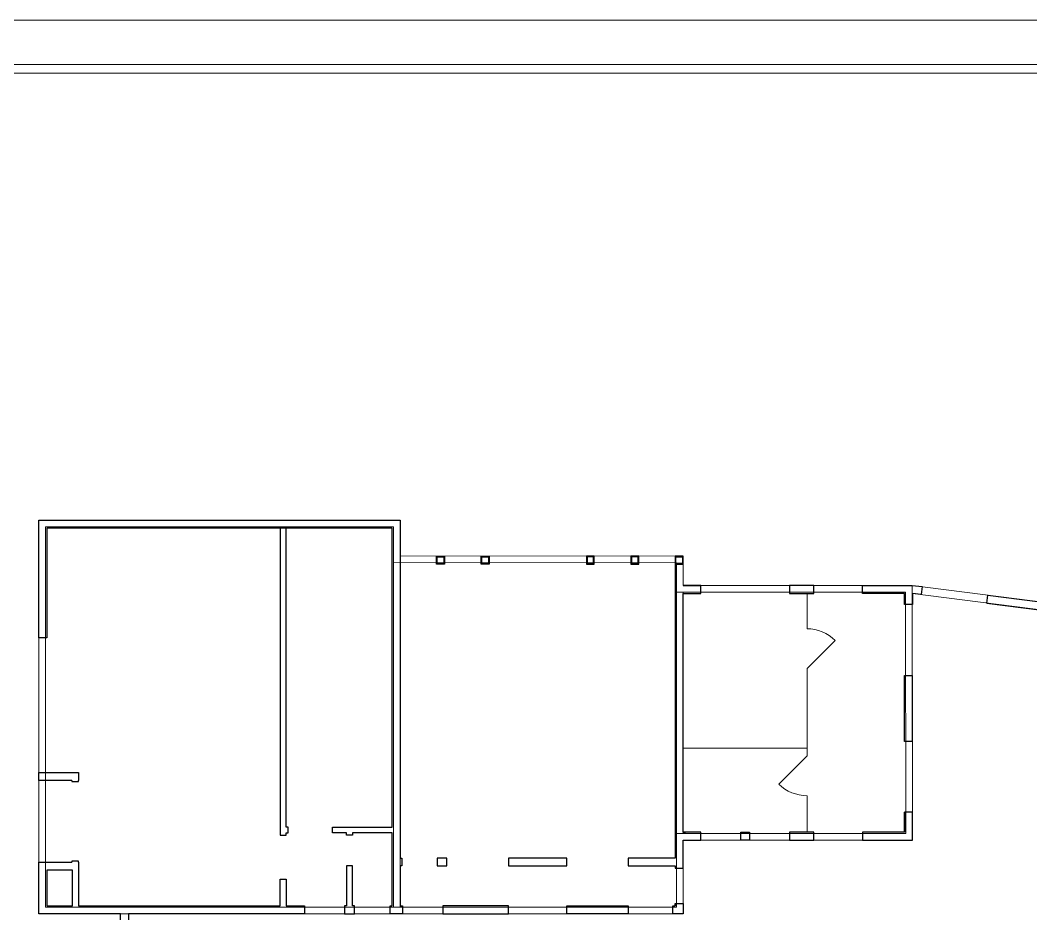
# Model space of a CAD drawing. Header units: centimetres. Extents: x 118932 to 154602, y -32682 to -23521.
# Drawn here: x 120892 to 123176, y -25541 to -23521 of the extents above; entities that cross this region are included whole.
import ezdxf
from ezdxf.enums import TextEntityAlignment as Align

# ---------------------------------------------------------------- set-up
doc = ezdxf.new("R2010")
doc.units = ezdxf.units.CM
doc.header["$LTSCALE"] = 50
doc.header["$MEASUREMENT"] = 0
for name, color, linetype, lineweight, true_color in [('GEN_00_BL_Pafta', 7, 'Continuous', 0, 0x0e0e10), ('GEN_02_TF_Pencere', 7, 'Continuous', 9, 0x6093ac), ('GEN_06_GR_İnce', 7, 'Continuous', 13, 0xb0b0a9), ('KALACAK DUVARLAR', 7, 'Continuous', 30, 0x005387)]:
    doc.layers.add(name, color=color, linetype=linetype, lineweight=lineweight, true_color=true_color)
doc.layers.add('GEN_00_BL_Pafta_Gizli', color=7, linetype='Continuous', lineweight=0, true_color=0x4f5250, plot=False)
doc.styles.add('style3', font='arial.ttf', dxfattribs={"height": 12})
doc.styles.add('TLEROY', font='arial.ttf', dxfattribs={"height": 10})

# ---------------------------------------------------------------- blocks, each defined once
blk = doc.blocks.new('*U818')
at = {"layer": 'GEN_00_BL_Pafta', "transparency": 33554687}
for points in [[(100, 8900), (100, 100), (11790, 100), (11790, 8900)], [(120, 8880), (120, 420), (11770, 420), (11770, 8880)]]:
    blk.add_lwpolyline(points, close=True, dxfattribs=at)
at = {"layer": 'GEN_00_BL_Pafta_Gizli'}
blk.add_lwpolyline([(0, 9000), (0, 0), (11890, 0), (11890, 9000)], close=True, dxfattribs=at)
at = {"layer": 'GEN_00_BL_Pafta', "transparency": 33554687, "style": 'TLEROY'}
for tag, p in [('SCALE', (11755, 324.6)), ('PAPERSIZE', (11755, 294.6))]:
    blk.add_attdef(tag, text='', height=20, dxfattribs=at).set_placement(p, align=Align.BOTTOM_RIGHT)
at = {"layer": 'GEN_00_BL_Pafta', "transparency": 33554687}
for tag, height, style, p in [('PAFTAADI', 100, 'style3', (5815, 260)), ('PNO', 90, 'TLEROY', (11620, 205))]:
    blk.add_attdef(tag, text='', height=height, dxfattribs=dict(at, style=style)).set_placement(p, align=Align.MIDDLE_CENTER)
at = {"layer": 'GEN_00_BL_Pafta', "transparency": 33554687, "style": 'style3'}
blk.add_attdef('PAFTAKOD', text='', height=100, dxfattribs=at).set_placement((10750, 210), align=Align.CENTER)
blk = doc.blocks.new('zemin kat vaziyet')
at = {"layer": 'GEN_06_GR_İnce'}
for points in [[(-3556.1, 1612.7), (-2739.6, 1612.7), (-2739.6, 1532), (-2100.2, 1531.2), (-2100.2, 1465.1), (-1582, 1465.1), (-1581.9, 889.1), (-2100.2, 889.1), (-2100.2, 722.9), (-2739.6, 722.9), (-3556.1, 722.9)], [(-3541.1, 1597.7), (-2754.6, 1597.7), (-2754.6, 1517), (-2115.2, 1516.2), (-2115.2, 1450.1), (-1597, 1450.1), (-1596.9, 904.1), (-2115.2, 904.1), (-2115.2, 737.9), (-2739.6, 737.9), (-3541.1, 737.9)]]:
    blk.add_lwpolyline(points, close=True, dxfattribs=at)
for points in [[(-2754.6, 1517), (-2754.6, 737.9)], [(-2739.6, 1517), (-2739.6, 737.9)], [(-1582, 1465.1), (906.8, 1147.8)], [(-2115.2, 1450.1), (-2115.2, 904.1)], [(-2100.2, 1450.1), (-2100.2, 904.1)], [(-3371.9, 722.9), (-3371.9, 64.1), (-3353.9, 64.1), (-3353.9, 722.9)]]:
    blk.add_lwpolyline(points, dxfattribs=at)
at = {"layer": 'GEN_06_GR_İnce', "elevation": 0}
blk.add_lwpolyline([(906.8, 1129.7), (-1581.9, 1446.7)], dxfattribs=at)
blk = doc.blocks.new('behçe duvarı bodrum kat')
at = {"layer": 'GEN_02_TF_Pencere'}
for points in [[(1736.2, -245.6), (1736.2, -165.9)], [(1736.2, -335.6), (1799.8, -272)], [(1736.2, -515.6), (1736.2, -335.6)], [(1736.2, -532.9), (1736.2, -515.6), (1455.9, -515.6)], [(1736.1, -532.9), (1672.5, -596.6)], [(1736.2, -705.6), (1736.2, -622.9)]]:
    blk.add_lwpolyline(points, dxfattribs=at)
for centre, start, end in [((1736.2, -335.6), 45, 90), ((1736.1, -532.9), 225.0318, 270.0637)]:
    blk.add_arc(centre, 90, start, end, dxfattribs=at)
at = {"layer": 'KALACAK DUVARLAR'}
for points in [[(816.5, -781.7), (816.5, -871.8), (821.5, -871.8), (821.5, -889.8), (793.5, -889.8), (793.5, -871.8), (798.5, -871.8), (798.5, -706.7), (708.5, -706.7), (708.5, -711.7), (695.5, -711.7), (695.5, -706.7), (663.5, -706.7), (663.5, -693.7), (798.5, -693.7), (798.5, -18), (18, -18), (18, -266), (0, -266), (0, 0), (816.5, 0), (816.5, -763.7), (820, -763.7), (820, -781.7), (816.5, -781.7)], [(545.5, -18), (545.5, -711.7), (558.5, -711.7), (558.5, -706.7), (563.5, -706.7), (563.5, -693.7), (558.5, -693.7), (558.5, -18)], [(1437.9, -99.5), (1437.9, -763.7), (1332.1, -763.7), (1332.1, -781.7), (1437.9, -781.7), (1437.9, -786.7), (1455.9, -786.7), (1455.9, -723.6), (1496.4, -723.6), (1496.4, -705.6), (1456.2, -705.6), (1461.2, -705.6)], [(1455.9, -705.6), (1455.9, -165.6), (1496.2, -165.6), (1496.2, -147.6), (1455.9, -147.6), (1496.2, -147.6)], [(2142.8, -187.5), (2145.1, -169.4), (4462.9, -464.9)], [(2142.8, -187.5), (4462.9, -483)], [(74, -588.7), (0, -588.7), (0, -570.7), (89, -570.7), (89, -588.7)], [(74, -588.7), (74, -590.8), (89, -590.8), (89, -588.7)], [(1956.2, -705.6), (1861.2, -705.6), (1861.2, -723.6), (1974.2, -723.6), (1974.2, -660.1), (1956.2, -660.1), (1956.2, -705.6), (1956.2, -660.1)], [(89, -772.9), (89, -871.8), (545.5, -871.8), (545.5, -811.8), (558.5, -811.8), (558.5, -871.8), (600.5, -871.8), (600.5, -889.8), (202.2, -889.8), (202.2, -1548.7), (184.2, -1548.7), (184.2, -889.8), (0, -889.8), (0, -772.9), (74, -772.9)], [(89, -772.9), (89, -770.8), (74, -770.8), (74, -772.9)], [(1437.9, -866.8), (1437.9, -871.8), (1437.9, -866.8), (1455.9, -866.8), (1455.9, -889.8), (1432.9, -889.8), (1432.9, -871.8), (1437.9, -871.8)]]:
    blk.add_lwpolyline(points, dxfattribs=at)
for points in [[(916.9, -99.5), (898.9, -99.5), (898.9, -81.5), (916.9, -81.5)], [(915.4, -98), (900.4, -98), (900.4, -83), (915.4, -83)], [(1017.3, -99.5), (999.3, -99.5), (999.3, -81.5), (1017.3, -81.5)], [(1015.8, -98), (1000.8, -98), (1000.8, -83), (1015.8, -83)], [(1237.3, -99.5), (1255.3, -99.5), (1255.3, -81.5), (1237.3, -81.5)], [(1238.8, -98), (1253.8, -98), (1253.8, -83), (1238.8, -83)], [(1337.6, -99.5), (1355.6, -99.5), (1355.6, -81.5), (1337.6, -81.5)], [(1339.1, -98), (1354.1, -98), (1354.1, -83), (1339.1, -83)], [(1455.9, -81.5), (1437.9, -81.5), (1437.9, -99.5), (1455.9, -99.5)], [(1454.4, -98), (1439.4, -98), (1439.4, -83), (1454.4, -83)], [(1696.2, -165.6), (1751.2, -165.6), (1751.2, -147.6), (1696.2, -147.6)], [(1861.2, -147.6), (1974.1, -147.6), (1996.3, -150.4), (1994, -168.5), (1974.2, -166), (1974.2, -191.1), (1956.2, -191.1), (1956.2, -165.6), (1861.2, -165.6)], [(1956.2, -351.1), (1974, -351.1), (1974, -500.1), (1956.2, -500.1)], [(1606.4, -705.6), (1606.4, -723.6), (1586.4, -723.6), (1586.4, -705.6)], [(1696.4, -705.6), (1696.4, -723.6), (1751.2, -723.6), (1751.2, -705.6)], [(922.3, -781.7), (922.3, -763.7), (900, -763.7), (900, -781.7)], [(1061.5, -763.7), (1061.5, -781.7), (1192.9, -781.7), (1192.9, -763.7)], [(18, -871.8), (76, -871.8), (76, -790.9), (18, -790.9)], [(713.5, -889.8), (713.5, -871.8), (708.5, -871.8), (708.5, -781.7), (695.5, -781.7), (695.5, -871.8), (690.5, -871.8), (690.5, -889.8)], [(912.6, -871.8), (912.6, -889.8), (1061.5, -889.8), (1061.5, -871.8)], [(1332.1, -871.8), (1332.1, -889.8), (1192.9, -889.8), (1192.9, -871.8)]]:
    blk.add_lwpolyline(points, close=True, dxfattribs=at)

msp = doc.modelspace()

# ---------------------------------------------------------------- block references
for name, p in [('*U818', (118932, -32521.4)), ('zemin kat vaziyet', (124490.4, -26263.8)), ('behçe duvarı bodrum kat', (120934.3, -24651.1))]:
    msp.add_blockref(name, p)

doc.saveas('drawing.dxf')
